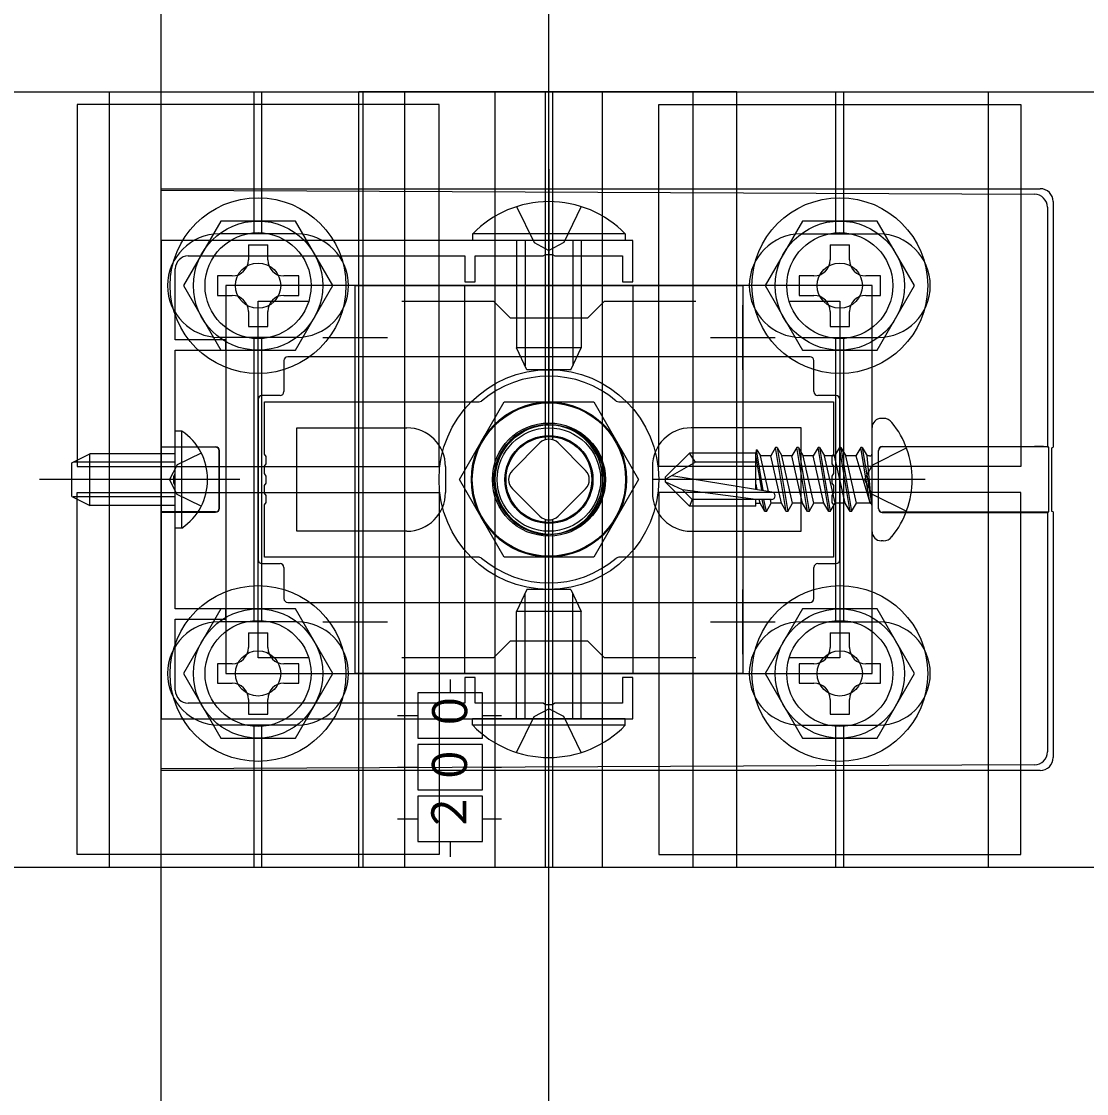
# Model space of a CAD drawing. Units: millimetres, scale not verified. Extents: x -875 to 875, y -1299 to 1291.
# Drawn here: x -243.8 to -161.4, y 571.2 to 654.1 of the extents above; entities that cross this region are included whole.
import ezdxf
from ezdxf.enums import TextEntityAlignment as Align

# ---------------------------------------------------------------- set-up
doc = ezdxf.new("R2010")
doc.units = ezdxf.units.MM
doc.header["$LTSCALE"] = 8
for name, color, linetype in [('0-2_YKK_11', 7, 'Continuous'), ('0-3_YKK_12', 2, 'Continuous'), ('0-4_YKK_13', 4, 'Continuous'), ('0-7_YSS_K', 3, 'Continuous')]:
    doc.layers.add(name, color=color, linetype=linetype)
doc.styles.add('ＭＳ ゴシック', font='')
doc.styles.get('ＭＳ ゴシック').set_extended_font_data('MS Gothic')

msp = doc.modelspace()

# ---------------------------------------------------------------- linework, layer by layer
at = {"layer": '0-2_YKK_11'}
for p, q in [((-218, 627.158), (-218, 632.158)), ((-188, 627.158), (-188, 632.158)), ((-220.5, 629.658), (-215.5, 629.658)), ((-190.5, 629.658), (-185.5, 629.658)), ((-218, 605.158), (-218, 610.158)), ((-188, 605.158), (-188, 610.158)), ((-220.5, 607.658), (-215.5, 607.658)), ((-190.5, 607.658), (-185.5, 607.658))]:
    msp.add_line(p, q, dxfattribs=at)
for points in [[(-233, 637.158), (-233, 600.158), (-196.5, 600.158), (-196.5, 603.358), (-197.3, 603.358), (-197.3, 601.358), (-202.542, 601.358), (-202.725, 601.238), (-203.275, 601.238), (-203.458, 601.358), (-208.7, 601.358), (-208.7, 603.358), (-209.5, 603.358), (-209.5, 601.358), (-230.9, 601.358)], [(-230.9, 635.958), (-209.5, 635.958), (-209.5, 633.958), (-208.7, 633.958), (-208.7, 635.958), (-203.458, 635.958), (-203.275, 636.078), (-202.725, 636.078), (-202.542, 635.958), (-197.3, 635.958), (-197.3, 633.958), (-196.5, 633.958), (-196.5, 637.158), (-233, 637.158)], [(-231.9, 602.358), (-231.9, 607.858), (-228, 607.858), (-228, 608.658), (-231.9, 608.658), (-231.9, 618.2), (-232.02, 618.383), (-232.02, 618.933), (-231.9, 619.117), (-231.9, 628.658), (-228, 628.658), (-228, 629.458), (-231.9, 629.458), (-231.9, 634.958)], [(-221.633, 604.858), (-225.5, 604.858), (-225.5, 632.458), (-221.633, 632.458)], [(-214.367, 632.458), (-207.3, 632.458), (-206, 631.158), (-200, 631.158), (-198.7, 632.458), (-191.633, 632.458)], [(-184.367, 632.458), (-180.5, 632.458), (-180.5, 604.858), (-184.367, 604.858)], [(-191.633, 604.858), (-198.7, 604.858), (-200, 606.158), (-206, 606.158), (-207.3, 604.858), (-214.367, 604.858)]]:
    msp.add_lwpolyline(points, dxfattribs=at)
msp.add_lwpolyline([(-228, 603.658), (-178, 603.658), (-178, 633.658), (-228, 633.658)], close=True, dxfattribs=at)
for centre, start, end in [((-230.9, 634.958), 90.00001, 179.99999), ((-230.9, 602.358), 180.00001, 269.99999)]:
    msp.add_arc(centre, 1, start, end, dxfattribs=at)
at = {"layer": '0-3_YKK_12'}
msp.add_lwpolyline([(-283, 890.658), (-283, 158.658), (-233, 158.658), (-233, 890.658)], dxfattribs=at)
msp.add_circle((-203, 618.658), 6, dxfattribs=at)
at = {"layer": '0-4_YKK_13'}
for p, q in [((-237, 588.658), (-237, 648.658)), ((-225.8, 637.658), (-225.8, 648.658)), ((-225.2, 637.658), (-225.2, 648.658)), ((-217.359, 648.658), (-217.708, 648.658)), ((-188.47, 648.658), (-217.359, 648.658)), ((-214.15, 588.658), (-214.15, 648.658)), ((-207.15, 588.658), (-207.15, 648.658)), ((-203.3, 648.658), (-203.3, 621.734)), ((-202.7, 621.734), (-202.7, 648.658)), ((-198.85, 588.658), (-198.85, 648.658)), ((-191.85, 588.658), (-191.85, 648.658)), ((-188.47, 588.658), (-188.47, 648.658)), ((-180.8, 637.658), (-180.8, 648.658)), ((-180.2, 637.658), (-180.2, 648.658)), ((-169, 588.658), (-169, 648.658)), ((-203, 642.658), (-203, 624.658)), ((-233, 641.158), (-164.999, 641.158)), ((-233, 641.033), (-165.436, 640.724)), ((-164.442, 639.726), (-164.442, 621.194)), ((-164, 640.164), (-164, 621.158)), ((-222.5, 637.658), (-228.5, 637.658)), ((-197.1, 637.158), (-208.9, 637.158)), ((-205.5, 637.158), (-205.5, 628.858)), ((-204.846, 637.158), (-204.846, 627.468)), ((-201.154, 637.158), (-201.154, 627.468)), ((-197.1, 637.667), (-197.1, 637.158)), ((-183.5, 637.658), (-177.5, 637.658)), ((-226.25, 636.808), (-226.25, 635.658)), ((-226.25, 636.808), (-224.75, 636.808)), ((-224.75, 635.658), (-224.75, 636.808)), ((-181.25, 636.808), (-181.25, 635.658)), ((-181.25, 636.808), (-179.75, 636.808)), ((-179.75, 635.658), (-179.75, 636.808)), ((-228.65, 634.408), (-228.65, 632.908)), ((-227.5, 634.408), (-228.65, 634.408)), ((-222.35, 634.408), (-223.5, 634.408)), ((-222.35, 632.908), (-222.35, 634.408)), ((-183.65, 634.408), (-183.65, 632.908)), ((-182.5, 634.408), (-183.65, 634.408)), ((-177.35, 634.408), (-178.5, 634.408)), ((-177.35, 632.908), (-177.35, 634.408)), ((-228.65, 632.908), (-227.5, 632.908)), ((-223.5, 632.908), (-222.35, 632.908)), ((-183.65, 632.908), (-182.5, 632.908)), ((-178.5, 632.908), (-177.35, 632.908)), ((-226.25, 631.658), (-226.25, 630.508)), ((-181.25, 631.658), (-181.25, 630.508)), ((-222.5, 629.658), (-228.5, 629.658)), ((-225.8, 607.658), (-225.8, 629.658)), ((-225.2, 607.658), (-225.2, 629.658)), ((-183.5, 629.658), (-177.5, 629.658)), ((-180.8, 607.658), (-180.8, 629.658)), ((-180.2, 607.658), (-180.2, 629.658)), ((-204.7, 627.158), (-205.5, 628.858)), ((-201.3, 627.158), (-200.5, 628.858)), ((-223.5, 627.858), (-223.5, 625.458)), ((-182.8, 628.158), (-223.2, 628.158)), ((-182.5, 625.458), (-182.5, 627.858)), ((-201.3, 627.158), (-204.7, 627.158)), ((-225.5, 624.858), (-225.5, 612.458)), ((-223.8, 625.158), (-225.2, 625.158)), ((-180.8, 625.158), (-182.2, 625.158)), ((-180.5, 612.458), (-180.5, 624.858)), ((-177.138, 623.393), (-177.3, 623.393)), ((-231.9, 614.908), (-231.9, 622.408)), ((-178, 614.623), (-178, 622.693)), ((-233, 621.185), (-228.782, 621.185)), ((-228.8, 621.167), (-233, 621.162)), ((-205.828, 619.365), (-203.707, 621.487)), ((-202.293, 621.487), (-200.172, 619.365)), ((-177.218, 621.211), (-165.441, 621.211)), ((-164.337, 616.158), (-164.337, 621.159)), ((-164.105, 621.123), (-164, 621.158)), ((-239.9, 619.958), (-238.5, 620.658)), ((-231.9, 620.658), (-238.5, 620.658)), ((-228.5, 616.45), (-228.5, 620.867)), ((-228.483, 616.432), (-228.483, 620.885)), ((-194, 618.833), (-192.125, 620.708)), ((-187, 620.708), (-192.125, 620.708)), ((-186.976, 620.969), (-187, 620.708)), ((-187, 617.896), (-187, 620.708)), ((-187, 620.407), (-186.57, 617.826)), ((-186.976, 620.969), (-186.449, 617.807)), ((-186.976, 620.969), (-186.976, 620.969)), ((-186.976, 620.969), (-186.91, 620.969)), ((-186.91, 620.969), (-186.629, 620.483)), ((-186.009, 617.736), (-186.629, 620.483)), ((-185.846, 620.483), (-186.629, 620.483)), ((-185.473, 621.13), (-185.846, 620.483)), ((-185.022, 616.834), (-185.846, 620.483)), ((-185.355, 621.13), (-185.473, 621.13)), ((-184.649, 616.187), (-185.473, 621.13)), ((-185.355, 621.13), (-184.981, 620.483)), ((-185.355, 621.13), (-184.531, 616.187)), ((-184.199, 620.483), (-184.981, 620.483)), ((-184.157, 616.834), (-184.981, 620.483)), ((-183.825, 621.13), (-184.199, 620.483)), ((-183.375, 616.834), (-184.199, 620.483)), ((-183.707, 621.13), (-183.825, 621.13)), ((-183.001, 616.187), (-183.825, 621.13)), ((-183.707, 621.13), (-183.333, 620.483)), ((-183.707, 621.13), (-182.883, 616.187)), ((-182.551, 620.483), (-183.333, 620.483)), ((-182.509, 616.834), (-183.333, 620.483)), ((-182.177, 621.13), (-182.551, 620.483)), ((-181.727, 616.834), (-182.551, 620.483)), ((-182.059, 621.13), (-182.177, 621.13)), ((-181.353, 616.187), (-182.177, 621.13)), ((-182.059, 621.13), (-181.685, 620.483)), ((-182.059, 621.13), (-181.235, 616.187)), ((-180.903, 620.483), (-181.685, 620.483)), ((-180.861, 616.834), (-181.685, 620.483)), ((-180.079, 616.834), (-180.903, 620.483)), ((-180.411, 621.13), (-180.529, 621.13)), ((-180.411, 621.13), (-179.587, 616.187)), ((-180.411, 621.13), (-180.038, 620.483)), ((-179.255, 620.483), (-180.038, 620.483)), ((-179.214, 616.834), (-180.038, 620.483)), ((-179.255, 620.483), (-178.175, 616.893)), ((-178.175, 616.893), (-178.881, 621.13)), ((-178.763, 621.13), (-178.881, 621.13)), ((-178.763, 621.13), (-178.057, 616.893)), ((-178.763, 621.13), (-178.39, 620.483)), ((-178.057, 616.893), (-178.39, 620.483)), ((-178.2, 620.483), (-178.39, 620.483)), ((-178, 619.784), (-175.343, 621.108)), ((-177.517, 616.406), (-177.517, 620.911)), ((-177.5, 616.423), (-177.5, 620.893)), ((-164.105, 616.193), (-164.105, 621.123)), ((-239.9, 617.358), (-239.9, 619.958)), ((-231.9, 620.004), (-239.809, 620.004)), ((-211, 619.658), (-211, 617.658)), ((-195, 619.658), (-195, 617.658)), ((-191.662, 620.008), (-194, 618.658)), ((-178, 619.784), (-178.598, 618.658)), ((-226.9, 618.658), (-242.4, 618.658)), ((-173.9, 618.658), (-195.002, 618.658)), ((-194, 618.833), (-194, 618.483)), ((-185.747, 617.693), (-193.499, 618.948)), ((-178, 617.533), (-178.598, 618.658)), ((-203.707, 615.83), (-205.828, 617.951)), ((-200.172, 617.951), (-202.293, 615.83)), ((-194, 618.483), (-192.125, 616.608)), ((-192.674, 617.865), (-194, 618.483)), ((-187, 617.108), (-192.674, 617.865)), ((-187, 618.294), (-186.907, 617.881)), ((-239.9, 617.358), (-238.5, 616.658)), ((-231.9, 617.313), (-239.809, 617.313)), ((-191.918, 617.108), (-192.125, 616.608)), ((-187, 616.608), (-187, 617.108)), ((-186.67, 616.834), (-186.732, 617.108)), ((-186.297, 616.187), (-186.505, 617.108)), ((-186.179, 616.187), (-186.387, 617.108)), ((-185.805, 616.834), (-185.867, 617.108)), ((-178, 617.533), (-175.343, 616.208)), ((-187, 616.608), (-192.125, 616.608)), ((-187, 616.834), (-186.67, 616.834)), ((-186.297, 616.187), (-186.67, 616.834)), ((-186.179, 616.187), (-186.297, 616.187)), ((-186.179, 616.187), (-185.805, 616.834)), ((-185.022, 616.834), (-185.805, 616.834)), ((-184.649, 616.187), (-185.022, 616.834)), ((-184.531, 616.187), (-184.649, 616.187)), ((-184.531, 616.187), (-184.157, 616.834)), ((-183.375, 616.834), (-184.157, 616.834)), ((-183.001, 616.187), (-183.375, 616.834)), ((-182.883, 616.187), (-183.001, 616.187)), ((-182.883, 616.187), (-182.509, 616.834)), ((-181.727, 616.834), (-182.509, 616.834)), ((-181.353, 616.187), (-181.727, 616.834)), ((-181.235, 616.187), (-181.353, 616.187)), ((-181.235, 616.187), (-180.861, 616.834)), ((-180.079, 616.834), (-180.861, 616.834)), ((-179.705, 616.187), (-180.079, 616.834)), ((-179.587, 616.187), (-179.705, 616.187)), ((-179.587, 616.187), (-179.214, 616.834)), ((-178.2, 616.834), (-179.214, 616.834)), ((-178.057, 616.893), (-178.175, 616.893)), ((-164, 616.158), (-164.105, 616.193)), ((-228.8, 616.15), (-233, 616.154)), ((-233, 616.132), (-228.782, 616.132)), ((-203.3, 615.583), (-203.3, 588.658)), ((-202.7, 588.658), (-202.7, 615.583)), ((-177.218, 616.106), (-165.441, 616.106)), ((-164.337, 616.158), (-177.199, 616.124)), ((-164.442, 616.123), (-164.337, 616.158)), ((-164.442, 616.123), (-164.442, 597.591)), ((-164, 616.158), (-164, 597.152)), ((-231.391, 614.908), (-231.9, 614.908)), ((-177.138, 613.923), (-177.3, 613.923)), ((-225.2, 612.158), (-223.8, 612.158)), ((-203, 594.658), (-203, 612.658)), ((-182.2, 612.158), (-180.8, 612.158)), ((-223.5, 611.858), (-223.5, 609.458)), ((-182.5, 609.458), (-182.5, 611.858)), ((-204.7, 610.158), (-205.5, 608.458)), ((-204.846, 600.158), (-204.846, 609.849)), ((-201.3, 610.158), (-204.7, 610.158)), ((-201.3, 610.158), (-200.5, 608.458)), ((-201.154, 600.158), (-201.154, 609.849)), ((-223.2, 609.158), (-182.8, 609.158)), ((-205.5, 600.158), (-205.5, 608.458)), ((-222.5, 607.658), (-228.5, 607.658)), ((-183.5, 607.658), (-177.5, 607.658)), ((-226.25, 606.808), (-226.25, 605.658)), ((-226.25, 606.808), (-224.75, 606.808)), ((-224.75, 605.658), (-224.75, 606.808)), ((-181.25, 606.808), (-181.25, 605.658)), ((-181.25, 606.808), (-179.75, 606.808)), ((-179.75, 605.658), (-179.75, 606.808)), ((-228.65, 604.408), (-228.65, 602.908)), ((-227.5, 604.408), (-228.65, 604.408)), ((-222.35, 604.408), (-223.5, 604.408)), ((-222.35, 602.908), (-222.35, 604.408)), ((-183.65, 604.408), (-183.65, 602.908)), ((-182.5, 604.408), (-183.65, 604.408)), ((-177.35, 604.408), (-178.5, 604.408)), ((-177.35, 602.908), (-177.35, 604.408)), ((-228.65, 602.908), (-227.5, 602.908)), ((-223.5, 602.908), (-222.35, 602.908)), ((-210.65, 603.193), (-210.65, 602.158)), ((-183.65, 602.908), (-182.5, 602.908)), ((-178.5, 602.908), (-177.35, 602.908)), ((-226.25, 601.658), (-226.25, 600.508)), ((-181.25, 601.658), (-181.25, 600.508)), ((-222.5, 599.658), (-228.5, 599.658)), ((-225.8, 588.658), (-225.8, 599.658)), ((-225.2, 588.658), (-225.2, 599.658)), ((-214.71, 600.408), (-213.15, 600.408)), ((-197.1, 600.158), (-208.9, 600.158)), ((-208.15, 600.408), (-206.675, 600.408)), ((-197.1, 599.649), (-197.1, 600.158)), ((-183.5, 599.658), (-177.5, 599.658)), ((-180.8, 588.658), (-180.8, 599.658)), ((-180.2, 588.658), (-180.2, 599.658)), ((-165.436, 596.592), (-233, 596.284)), ((-214.71, 596.408), (-213.15, 596.408)), ((-208.15, 596.408), (-206.675, 596.408)), ((-164.999, 596.158), (-233, 596.158)), ((-214.71, 592.408), (-213.15, 592.408)), ((-208.15, 592.408), (-206.675, 592.408)), ((-210.65, 590.658), (-210.65, 589.487))]:
    msp.add_line(p, q, dxfattribs=at)
for points in [[(-301.7, 648.658), (-104.3, 648.658), (-104.3, 588.658), (-301.7, 588.658)], [(-239.5, 619.658), (-211.5, 619.658), (-211.5, 647.658), (-239.5, 647.658)], [(-194.5, 647.658), (-166.5, 647.658), (-166.5, 619.658), (-194.5, 619.658)], [(-228.387, 638.658), (-231.274, 633.658), (-228.387, 628.658), (-222.613, 628.658), (-219.726, 633.658), (-222.613, 638.658)], [(-183.387, 638.658), (-186.274, 633.658), (-183.387, 628.658), (-177.613, 628.658), (-174.726, 633.658), (-177.613, 638.658)], [(-218, 633.658), (-188, 633.658), (-188, 603.658), (-218, 603.658)], [(-196.5, 603.658), (-209.5, 603.658), (-209.5, 633.658), (-196.5, 633.658)], [(-206.464, 612.658), (-209.928, 618.658), (-206.464, 624.658), (-199.536, 624.658), (-196.072, 618.658), (-199.536, 612.658)], [(-239.5, 617.658), (-211.5, 617.658), (-211.5, 589.658), (-239.5, 589.658)], [(-194.5, 589.658), (-166.5, 589.658), (-166.5, 617.658), (-194.5, 617.658)], [(-228.387, 608.658), (-231.274, 603.658), (-228.387, 598.658), (-222.613, 598.658), (-219.726, 603.658), (-222.613, 608.658)], [(-183.387, 608.658), (-186.274, 603.658), (-183.387, 598.658), (-177.613, 598.658), (-174.726, 603.658), (-177.613, 608.658)], [(-208.15, 598.658), (-208.15, 602.158), (-213.15, 602.158), (-213.15, 598.658)], [(-208.15, 594.658), (-208.15, 598.158), (-213.15, 598.158), (-213.15, 594.658)], [(-208.15, 590.658), (-208.15, 594.158), (-213.15, 594.158), (-213.15, 590.658)]]:
    msp.add_lwpolyline(points, close=True, dxfattribs=at)
for points in [[(-217.359, 588.658), (-217.708, 588.658), (-217.708, 648.658)], [(-188.47, 588.658), (-217.359, 588.658), (-217.359, 648.658)], [(-205.5, 639.77), (-204.145, 636.991), (-203, 636.383)], [(-200.5, 639.77), (-201.855, 636.991), (-203, 636.383)], [(-197.1, 637.667), (-208.9, 637.667), (-208.9, 637.158)], [(-200.5, 637.158), (-200.5, 628.858), (-205.5, 628.858)], [(-226.25, 630.508), (-224.75, 630.508), (-224.75, 631.658)], [(-181.25, 630.508), (-179.75, 630.508), (-179.75, 631.658)], [(-225, 624.658), (-208.404, 624.658), (-208.208, 624.731)], [(-208.208, 612.586), (-208.404, 612.658), (-225, 612.658), (-225, 616.7), (-224.88, 616.883), (-224.88, 617.433), (-225, 617.617), (-225, 618.2), (-224.88, 618.383), (-224.88, 618.933), (-225, 619.117), (-225, 619.7), (-224.88, 619.883), (-224.88, 620.433), (-225, 620.617), (-225, 624.658)], [(-197.792, 624.731), (-197.596, 624.658), (-181, 624.658), (-181, 620.617), (-181.12, 620.433), (-181.12, 619.883), (-181, 619.7), (-181, 619.117), (-181.12, 618.933), (-181.12, 618.383), (-181, 618.2), (-181, 617.617), (-181.12, 617.433), (-181.12, 616.883), (-181, 616.7), (-181, 612.658), (-197.596, 612.658), (-197.792, 612.586)], [(-231.391, 614.908), (-231.391, 622.408), (-231.9, 622.408)], [(-214, 614.658), (-222.5, 614.658), (-222.5, 622.658), (-214, 622.658)], [(-192, 614.658), (-183.5, 614.658), (-183.5, 622.658), (-192, 622.658)], [(-164.442, 621.194), (-164.337, 621.159), (-177.199, 621.193)], [(-231.9, 616.658), (-238.5, 616.658), (-238.5, 620.658)], [(-229.891, 620.708), (-231.746, 619.803), (-232.355, 618.658)], [(-187, 620.008), (-191.662, 620.008), (-192.125, 620.708)], [(-179.705, 616.187), (-180.529, 621.13), (-180.903, 620.483)], [(-178.763, 621.13), (-178.881, 621.13), (-179.255, 620.483)], [(-229.891, 616.608), (-231.746, 617.513), (-232.355, 618.658)], [(-185.794, 617.108), (-191.918, 617.108), (-192.674, 617.865)], [(-200.5, 600.158), (-200.5, 608.458), (-205.5, 608.458)], [(-226.25, 600.508), (-224.75, 600.508), (-224.75, 601.658)], [(-181.25, 600.508), (-179.75, 600.508), (-179.75, 601.658)], [(-205.5, 597.547), (-204.145, 600.325), (-203, 600.934)], [(-200.5, 597.547), (-201.855, 600.325), (-203, 600.934)], [(-197.1, 599.649), (-208.9, 599.649), (-208.9, 600.158)]]:
    msp.add_lwpolyline(points, dxfattribs=at)
for centre, radius in [((-225.5, 633.658), 6.8), ((-180.5, 633.658), 6.8), ((-225.5, 633.658), 5), ((-180.5, 633.658), 5), ((-225.5, 633.658), 4.1), ((-180.5, 633.658), 4.1), ((-225.5, 633.658), 1.75), ((-180.5, 633.658), 1.75), ((-203, 618.658), 8.5), ((-203, 618.658), 8.5), ((-203, 618.658), 5.928), ((-203, 618.658), 4.375), ((-203, 618.658), 4.25), ((-203, 618.658), 4.25), ((-202.903, 618.658), 4.245), ((-203, 618.658), 4), ((-203, 618.658), 4), ((-203, 618.658), 4), ((-203, 618.658), 3.4), ((-203, 618.658), 3.324), ((-203, 618.658), 3.32), ((-225.5, 603.658), 6.8), ((-180.5, 603.658), 6.8), ((-225.5, 603.658), 5), ((-180.5, 603.658), 5), ((-225.5, 603.658), 4.1), ((-180.5, 603.658), 4.1), ((-225.5, 603.658), 1.75), ((-180.5, 603.658), 1.75)]:
    msp.add_circle(centre, radius, dxfattribs=at)
for centre, radius, start, end in [((-165.444, 639.723), 1.002, 0.18156, 89.55613), ((-203, 631.926), 8.232, 44.2189, 135.7811), ((-228.5, 633.658), 4, 90, 270), ((-222.5, 633.658), 4, 270, 90), ((-183.5, 633.658), 4, 90, 270), ((-177.5, 633.658), 4, 270, 90), ((-227.5, 635.658), 1.25, 270, 0), ((-223.5, 635.658), 1.25, 180, 270), ((-182.5, 635.658), 1.25, 270, 0), ((-178.5, 635.658), 1.25, 180, 270), ((-227.5, 631.658), 1.25, 0, 90), ((-223.5, 631.658), 1.25, 90, 180), ((-182.5, 631.658), 1.25, 0, 90), ((-178.5, 631.658), 1.25, 90, 180), ((-203, 618.658), 8, 49.3793, 130.6207), ((-203, 618.658), 4.25, 89.99999, 270.00001), ((-203.102, 618.657), 4.25, 273.27666, 87.50585), ((-177.3, 622.693), 0.7, 90, 180), ((-177.138, 622.531), 0.862, 39.12355, 90), ((-181.9, 618.658), 7, 0, 39.12355), ((-233.927, 618.658), 4.527, 304.06671, 55.93329), ((-214, 619.658), 3, 0.00001, 89.99999), ((-192, 619.658), 3, 90.00001, 179.99999), ((-203, 620.78), 1, 45, 135), ((-178.2, 620.683), 0.2, 270, 360), ((-205.121, 618.658), 1, 135, 225), ((-200.879, 618.658), 1, 315, 45), ((-181.9, 618.658), 7, 320.87645, 0), ((-214, 617.658), 3, 270.00001, 359.99999), ((-192, 617.658), 3, 180.00001, 269.99999), ((-185.794, 617.403), 0.294, 270, 0), ((-185.794, 617.403), 0.294, 0, 80.8071), ((-178.2, 616.634), 0.2, 0, 90), ((-203, 616.537), 1, 225, 315), ((-177.3, 614.623), 0.7, 180, 270), ((-177.138, 614.785), 0.862, 270, 320.87645), ((-203, 618.658), 8, 229.3793, 310.6207), ((-228.5, 603.658), 4, 90, 270), ((-222.5, 603.658), 4, 270, 90), ((-183.5, 603.658), 4, 90, 270), ((-177.5, 603.658), 4, 270, 90), ((-227.5, 605.658), 1.25, 270, 0), ((-223.5, 605.658), 1.25, 180, 270), ((-182.5, 605.658), 1.25, 270, 0), ((-178.5, 605.658), 1.25, 180, 270), ((-227.5, 601.658), 1.25, 0, 90), ((-223.5, 601.658), 1.25, 90, 180), ((-182.5, 601.658), 1.25, 0, 90), ((-178.5, 601.658), 1.25, 90, 180), ((-203, 605.391), 8.232, 224.2189, 315.7811), ((-165.444, 597.594), 1.002, 270.44387, 359.81844)]:
    msp.add_arc(centre, radius, start, end, dxfattribs=at)
for centre, major_axis, ratio, start_param, end_param in [((-165.006, 640.157), (-0.883, -0.487), 0.991424, 2.641259, 4.204772), ((-223.2, 627.858), (-0.212, 0.212), 0.999695, 5.497939, 7.068431), ((-182.8, 627.858), (0.212, 0.212), 0.999695, 5.497939, 7.068431), ((-223.8, 625.458), (0.212, -0.212), 0.999695, 5.497939, 7.068431), ((-182.2, 625.458), (-0.212, -0.212), 0.999695, 5.497939, 7.068431), ((-225.2, 624.858), (-0.212, 0.212), 0.999695, 5.497939, 7.068431), ((-180.8, 624.858), (0.212, 0.212), 0.999695, 5.497939, 7.068431), ((-228.8, 620.867), (-0.27, -0.133), 0.998319, 2.685067, 4.255559), ((-228.783, 620.885), (0.212, 0.212), 0.999695, 5.497939, 7.068431), ((-177.217, 620.911), (0.212, -0.212), 0.999695, 2.356347, 3.926839), ((-177.199, 620.892), (-0.275, 0.123), 0.996125, 5.132377, 6.702869), ((-165.441, 621.193), (-1, 0), 0.017455, 3.193953, 4.712389), ((-228.8, 616.45), (-0.27, 0.133), 0.998319, 2.027626, 3.598118), ((-228.783, 616.432), (0.212, -0.212), 0.999695, 5.497939, 7.068431), ((-177.217, 616.406), (0.212, 0.212), 0.999695, 2.356347, 3.926839), ((-177.199, 616.424), (-0.275, -0.123), 0.996125, 5.863502, 7.433993), ((-165.441, 616.123), (-1, 0), 0.017455, 1.570796, 3.089233), ((-225.2, 612.458), (-0.212, -0.212), 0.999695, 5.497939, 7.068431), ((-223.8, 611.858), (0.212, 0.212), 0.999695, 5.497939, 7.068431), ((-182.2, 611.858), (-0.212, 0.212), 0.999695, 5.497939, 7.068431), ((-180.8, 612.458), (0.212, -0.212), 0.999695, 5.497939, 7.068431), ((-223.2, 609.458), (-0.212, -0.212), 0.999695, 5.497939, 7.068431), ((-182.8, 609.458), (0.212, -0.212), 0.999695, 5.497939, 7.068431), ((-165.006, 597.16), (-0.883, 0.487), 0.991424, 2.078413, 3.641926)]:
    msp.add_ellipse(centre, major_axis=major_axis, ratio=ratio, start_param=start_param, end_param=end_param, dxfattribs=at)
at = {"layer": '0-7_YSS_K'}
msp.add_line((-203, -9.342), (-203, 868.658), dxfattribs=at)

# ---------------------------------------------------------------- texts
at = {"layer": '0-4_YKK_13', "style": 'ＭＳ ゴシック', "width": 0.9}
for s, p in [('０', (-208.51, 599.078)), ('０', (-208.528, 594.941)), ('２', (-208.568, 591.253))]:
    msp.add_text(s, height=2.711, rotation=90, dxfattribs=at).set_placement(p, align=Align.BOTTOM_LEFT)

doc.saveas('drawing.dxf')
